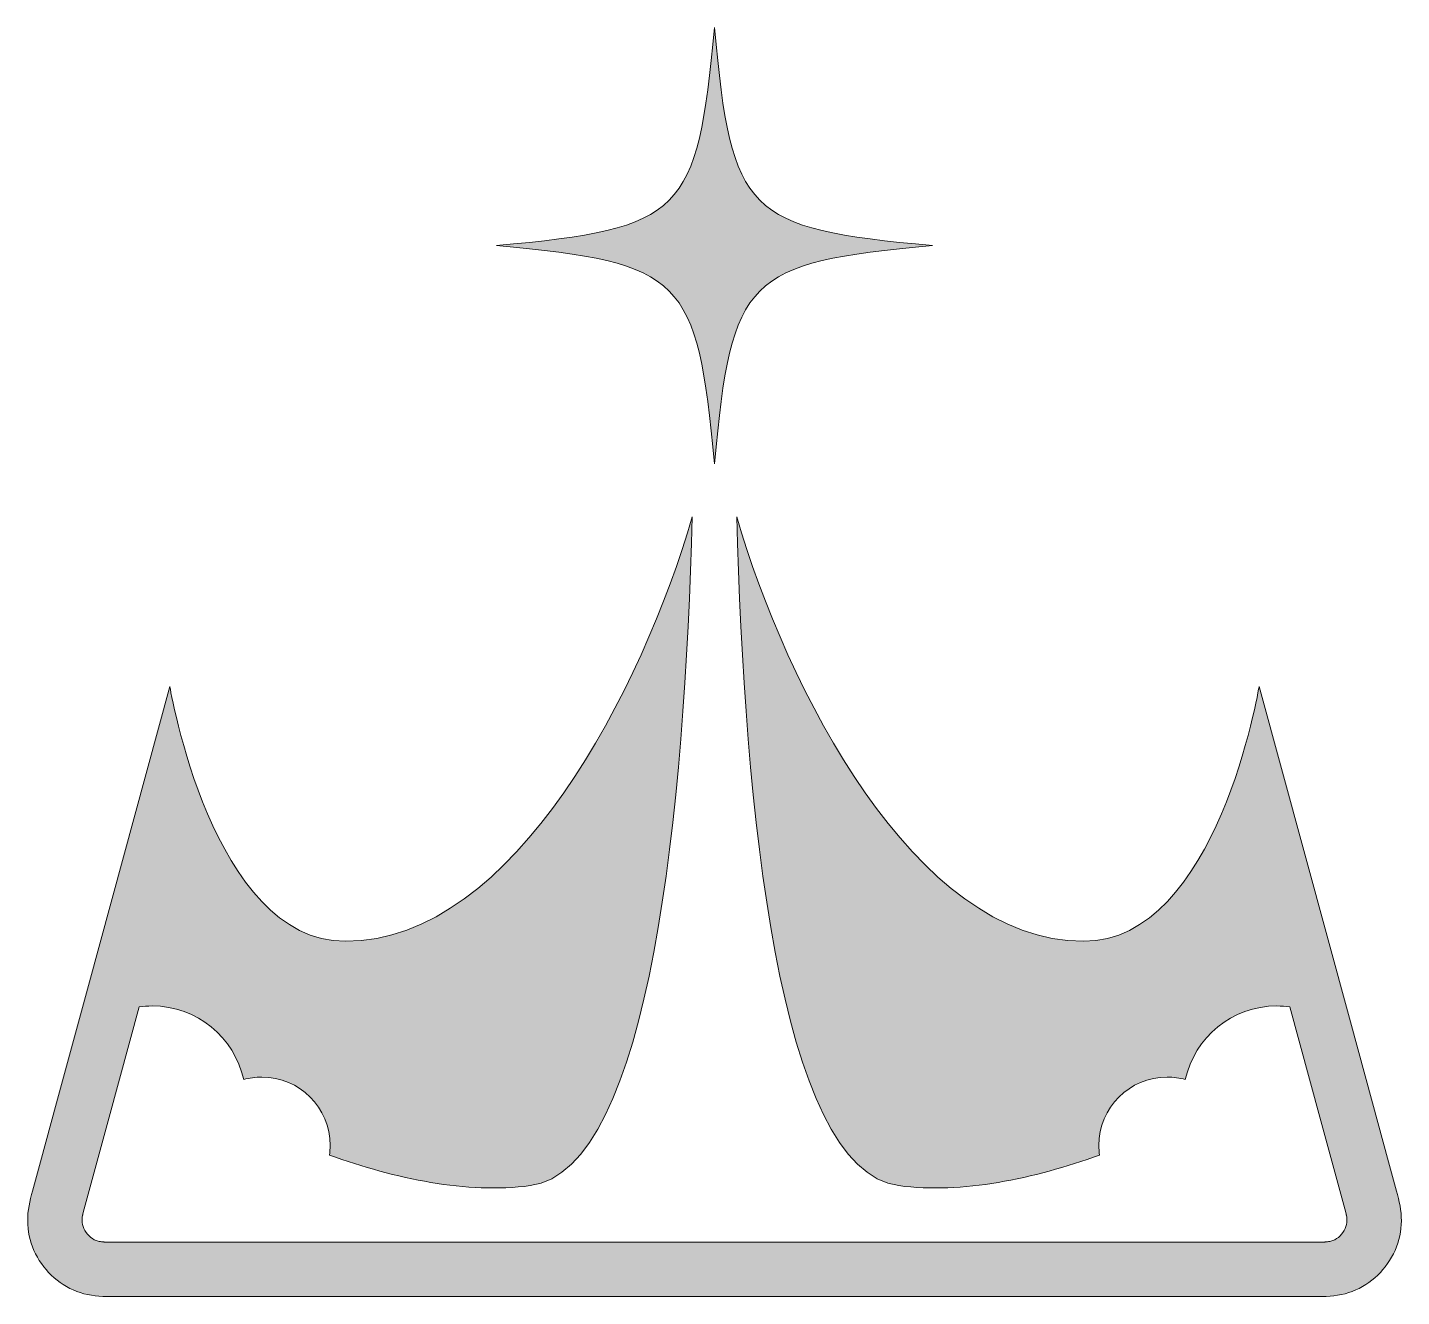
# Model space of a CAD drawing. Extents: x 106 to 396, y -319 to -52.
import ezdxf

# ---------------------------------------------------------------- set-up
doc = ezdxf.new("R2010")
doc.units = 0
doc.header["$MEASUREMENT"] = 0
doc.layers.add('logo', color=7, linetype='Continuous')

msp = doc.modelspace()

# ---------------------------------------------------------------- hatches: boundary and pattern name
at = {"layer": 'logo', "true_color": 0xe0236d}
h = msp.add_hatch(color=232, dxfattribs=at)
h.dxf.hatch_style = 2
edge = h.paths.add_edge_path()
edge.add_spline(control_points=[(251.14, -51.76), (254.77, -91.19), (257.71, -94.13), (297.15, -97.76), (257.71, -101.39), (254.77, -104.34), (251.14, -143.77), (247.51, -104.34), (244.57, -101.39), (205.13, -97.76), (244.57, -94.13), (247.51, -91.19), (251.14, -51.76)], knot_values=[0, 0, 0, 0, 1, 1, 1, 2, 2, 2, 3, 3, 3, 4, 4, 4, 4], degree=3, periodic=0)
edge.add_line((251.14, -51.76), (251.14, -51.76))
h = msp.add_hatch(color=232, dxfattribs=at)
h.dxf.hatch_style = 2
edge = h.paths.add_edge_path()
edge.add_spline(control_points=[(394.99, -297.15), (394.99, -297.15), (393.3, -290.96), (393.3, -290.96), (393.3, -290.96), (389.94, -278.58), (389.94, -278.58), (389.94, -278.58), (385.29, -261.5), (385.29, -261.5), (385.29, -261.5), (385.29, -261.5), (385.29, -261.5), (385.29, -261.5), (366.04, -190.72), (366.04, -190.72), (366.04, -190.72), (357.18, -244.49), (328.99, -244.49), (293.26, -244.49), (266.24, -190.78), (255.83, -154.93), (257.44, -215.01), (264.48, -292.73), (290.02, -296.02), (303.47, -297.75), (318.36, -294.61), (332.39, -289.56), (332.29, -288.9), (332.23, -288.22), (332.23, -287.52), (332.23, -279.56), (338.68, -273.11), (346.65, -273.11), (347.97, -273.11), (349.25, -273.3), (350.46, -273.63), (352.42, -264.76), (360.32, -258.12), (369.78, -258.12), (370.71, -258.12), (371.63, -258.21), (372.53, -258.33), (372.53, -258.33), (378.86, -281.6), (378.86, -281.6), (378.86, -281.6), (382.22, -293.97), (382.22, -293.97), (382.22, -293.97), (383.91, -300.16), (383.91, -300.16), (383.91, -300.16), (384.33, -301.71), (384.33, -301.71), (384.43, -302.04), (384.41, -302.07), (384.42, -302.15), (384.43, -302.23), (384.45, -302.31), (384.47, -302.39), (384.54, -302.55), (384.53, -302.7), (384.53, -302.85), (384.55, -303.01), (384.59, -303.16), (384.55, -303.31), (384.6, -304.49), (384, -305.73), (383.1, -306.61), (382.64, -307.04), (382.13, -307.41), (381.57, -307.6), (381.28, -307.67), (381.01, -307.8), (380.69, -307.82), (380.55, -307.88), (380.39, -307.89), (380.22, -307.88), (380.14, -307.88), (380.06, -307.89), (379.98, -307.9), (379.92, -307.9), (379.95, -307.92), (379.81, -307.92), (379.81, -307.92), (379.41, -307.92), (379.41, -307.92), (379.41, -307.92), (353.75, -307.92), (353.75, -307.92), (353.75, -307.92), (251.14, -307.92), (251.14, -307.92), (251.14, -307.92), (148.53, -307.92), (148.53, -307.92), (148.53, -307.92), (122.88, -307.92), (122.88, -307.92), (122.88, -307.92), (122.47, -307.92), (122.47, -307.92), (122.33, -307.92), (122.37, -307.9), (122.3, -307.9), (122.22, -307.89), (122.14, -307.88), (122.06, -307.88), (121.89, -307.89), (121.73, -307.88), (121.59, -307.82), (121.28, -307.8), (121, -307.67), (120.71, -307.6), (120.15, -307.41), (119.64, -307.04), (119.19, -306.61), (118.28, -305.73), (117.68, -304.49), (117.73, -303.31), (117.69, -303.16), (117.73, -303.01), (117.75, -302.85), (117.76, -302.7), (117.75, -302.55), (117.81, -302.39), (117.83, -302.31), (117.85, -302.23), (117.86, -302.15), (117.87, -302.07), (117.86, -302.04), (117.95, -301.71), (117.95, -301.71), (118.38, -300.16), (118.38, -300.16), (118.38, -300.16), (120.06, -293.97), (120.06, -293.97), (120.06, -293.97), (123.43, -281.6), (123.43, -281.6), (123.43, -281.6), (129.75, -258.33), (129.75, -258.33), (130.65, -258.21), (131.57, -258.12), (132.51, -258.12), (141.96, -258.12), (149.86, -264.76), (151.82, -273.63), (153.04, -273.3), (154.31, -273.11), (155.64, -273.11), (163.6, -273.11), (170.06, -279.56), (170.06, -287.52), (170.06, -288.22), (169.99, -288.9), (169.9, -289.57), (183.92, -294.61), (198.82, -297.75), (212.26, -296.02), (237.8, -292.73), (244.85, -215.01), (246.46, -154.93), (236.04, -190.78), (209.02, -244.49), (173.29, -244.49), (145.11, -244.49), (136.24, -190.72), (136.24, -190.72), (136.24, -190.72), (119.08, -253.83), (119.08, -253.83), (119.08, -253.83), (112.35, -278.58), (112.35, -278.58), (112.35, -278.58), (108.98, -290.96), (108.98, -290.96), (108.98, -290.96), (107.3, -297.15), (107.3, -297.15), (106.69, -299.19), (106.21, -301.3), (106.25, -303.44), (106.23, -307.74), (108.15, -311.94), (111.23, -314.89), (112.77, -316.36), (114.59, -317.57), (116.59, -318.32), (118.6, -319.09), (120.74, -319.39), (122.88, -319.4), (122.88, -319.4), (148.53, -319.4), (148.53, -319.4), (148.53, -319.4), (251.14, -319.4), (251.14, -319.4), (251.14, -319.4), (353.75, -319.4), (353.75, -319.4), (353.75, -319.4), (379.41, -319.4), (379.41, -319.4), (381.54, -319.39), (383.69, -319.09), (385.69, -318.32), (387.7, -317.57), (389.51, -316.36), (391.05, -314.89), (394.13, -311.94), (396.05, -307.74), (396.04, -303.44), (396.08, -301.3), (395.59, -299.19), (394.99, -297.15)], knot_values=[0, 0, 0, 0, 1, 1, 1, 2, 2, 2, 3, 3, 3, 4, 4, 4, 5, 5, 5, 6, 6, 6, 7, 7, 7, 8, 8, 8, 9, 9, 9, 10, 10, 10, 11, 11, 11, 12, 12, 12, 13, 13, 13, 14, 14, 14, 15, 15, 15, 16, 16, 16, 17, 17, 17, 18, 18, 18, 19, 19, 19, 20, 20, 20, 21, 21, 21, 22, 22, 22, 23, 23, 23, 24, 24, 24, 25, 25, 25, 26, 26, 26, 27, 27, 27, 28, 28, 28, 29, 29, 29, 30, 30, 30, 31, 31, 31, 32, 32, 32, 33, 33, 33, 34, 34, 34, 35, 35, 35, 36, 36, 36, 37, 37, 37, 38, 38, 38, 39, 39, 39, 40, 40, 40, 41, 41, 41, 42, 42, 42, 43, 43, 43, 44, 44, 44, 45, 45, 45, 46, 46, 46, 47, 47, 47, 48, 48, 48, 49, 49, 49, 50, 50, 50, 51, 51, 51, 52, 52, 52, 53, 53, 53, 54, 54, 54, 55, 55, 55, 56, 56, 56, 57, 57, 57, 58, 58, 58, 59, 59, 59, 60, 60, 60, 61, 61, 61, 62, 62, 62, 63, 63, 63, 64, 64, 64, 65, 65, 65, 66, 66, 66, 67, 67, 67, 68, 68, 68, 69, 69, 69, 70, 70, 70, 71, 71, 71, 72, 72, 72, 73, 73, 73, 73], degree=3, periodic=1)

# ---------------------------------------------------------------- linework, layer by layer
at = {"layer": 'logo', "lineweight": 0}
for points, knots in [([(251.14, -51.76), (254.77, -91.19), (257.71, -94.13), (297.15, -97.76), (257.71, -101.39), (254.77, -104.34), (251.14, -143.77), (247.51, -104.34), (244.57, -101.39), (205.13, -97.76), (244.57, -94.13), (247.51, -91.19), (251.14, -51.76)], [0, 0, 0, 0, 1, 1, 1, 2, 2, 2, 3, 3, 3, 4, 4, 4, 4]), ([(394.99, -297.15), (394.99, -297.15), (393.3, -290.96), (393.3, -290.96), (393.3, -290.96), (389.94, -278.58), (389.94, -278.58), (389.94, -278.58), (385.29, -261.5), (385.29, -261.5), (385.29, -261.5), (385.29, -261.5), (385.29, -261.5), (385.29, -261.5), (366.04, -190.72), (366.04, -190.72), (366.04, -190.72), (357.18, -244.49), (328.99, -244.49), (293.26, -244.49), (266.24, -190.78), (255.83, -154.93), (257.44, -215.01), (264.48, -292.73), (290.02, -296.02), (303.47, -297.75), (318.36, -294.61), (332.39, -289.56), (332.29, -288.9), (332.23, -288.22), (332.23, -287.52), (332.23, -279.56), (338.68, -273.11), (346.65, -273.11), (347.97, -273.11), (349.25, -273.3), (350.46, -273.63), (352.42, -264.76), (360.32, -258.12), (369.78, -258.12), (370.71, -258.12), (371.63, -258.21), (372.53, -258.33), (372.53, -258.33), (378.86, -281.6), (378.86, -281.6), (378.86, -281.6), (382.22, -293.97), (382.22, -293.97), (382.22, -293.97), (383.91, -300.16), (383.91, -300.16), (383.91, -300.16), (384.33, -301.71), (384.33, -301.71), (384.43, -302.04), (384.41, -302.07), (384.42, -302.15), (384.43, -302.23), (384.45, -302.31), (384.47, -302.39), (384.54, -302.55), (384.53, -302.7), (384.53, -302.85), (384.55, -303.01), (384.59, -303.16), (384.55, -303.31), (384.6, -304.49), (384, -305.73), (383.1, -306.61), (382.64, -307.04), (382.13, -307.41), (381.57, -307.6), (381.28, -307.67), (381.01, -307.8), (380.69, -307.82), (380.55, -307.88), (380.39, -307.89), (380.22, -307.88), (380.14, -307.88), (380.06, -307.89), (379.98, -307.9), (379.92, -307.9), (379.95, -307.92), (379.81, -307.92), (379.81, -307.92), (379.41, -307.92), (379.41, -307.92), (379.41, -307.92), (353.75, -307.92), (353.75, -307.92), (353.75, -307.92), (251.14, -307.92), (251.14, -307.92), (251.14, -307.92), (148.53, -307.92), (148.53, -307.92), (148.53, -307.92), (122.88, -307.92), (122.88, -307.92), (122.88, -307.92), (122.47, -307.92), (122.47, -307.92), (122.33, -307.92), (122.37, -307.9), (122.3, -307.9), (122.22, -307.89), (122.14, -307.88), (122.06, -307.88), (121.89, -307.89), (121.73, -307.88), (121.59, -307.82), (121.28, -307.8), (121, -307.67), (120.71, -307.6), (120.15, -307.41), (119.64, -307.04), (119.19, -306.61), (118.28, -305.73), (117.68, -304.49), (117.73, -303.31), (117.69, -303.16), (117.73, -303.01), (117.75, -302.85), (117.76, -302.7), (117.75, -302.55), (117.81, -302.39), (117.83, -302.31), (117.85, -302.23), (117.86, -302.15), (117.87, -302.07), (117.86, -302.04), (117.95, -301.71), (117.95, -301.71), (118.38, -300.16), (118.38, -300.16), (118.38, -300.16), (120.06, -293.97), (120.06, -293.97), (120.06, -293.97), (123.43, -281.6), (123.43, -281.6), (123.43, -281.6), (129.75, -258.33), (129.75, -258.33), (130.65, -258.21), (131.57, -258.12), (132.51, -258.12), (141.96, -258.12), (149.86, -264.76), (151.82, -273.63), (153.04, -273.3), (154.31, -273.11), (155.64, -273.11), (163.6, -273.11), (170.06, -279.56), (170.06, -287.52), (170.06, -288.22), (169.99, -288.9), (169.9, -289.57), (183.92, -294.61), (198.82, -297.75), (212.26, -296.02), (237.8, -292.73), (244.85, -215.01), (246.46, -154.93), (236.04, -190.78), (209.02, -244.49), (173.29, -244.49), (145.11, -244.49), (136.24, -190.72), (136.24, -190.72), (136.24, -190.72), (119.08, -253.83), (119.08, -253.83), (119.08, -253.83), (112.35, -278.58), (112.35, -278.58), (112.35, -278.58), (108.98, -290.96), (108.98, -290.96), (108.98, -290.96), (107.3, -297.15), (107.3, -297.15), (106.69, -299.19), (106.21, -301.3), (106.25, -303.44), (106.23, -307.74), (108.15, -311.94), (111.23, -314.89), (112.77, -316.36), (114.59, -317.57), (116.59, -318.32), (118.6, -319.09), (120.74, -319.39), (122.88, -319.4), (122.88, -319.4), (148.53, -319.4), (148.53, -319.4), (148.53, -319.4), (251.14, -319.4), (251.14, -319.4), (251.14, -319.4), (353.75, -319.4), (353.75, -319.4), (353.75, -319.4), (379.41, -319.4), (379.41, -319.4), (381.54, -319.39), (383.69, -319.09), (385.69, -318.32), (387.7, -317.57), (389.51, -316.36), (391.05, -314.89), (394.13, -311.94), (396.05, -307.74), (396.04, -303.44), (396.08, -301.3), (395.59, -299.19), (394.99, -297.15)], [0, 0, 0, 0, 1, 1, 1, 2, 2, 2, 3, 3, 3, 4, 4, 4, 5, 5, 5, 6, 6, 6, 7, 7, 7, 8, 8, 8, 9, 9, 9, 10, 10, 10, 11, 11, 11, 12, 12, 12, 13, 13, 13, 14, 14, 14, 15, 15, 15, 16, 16, 16, 17, 17, 17, 18, 18, 18, 19, 19, 19, 20, 20, 20, 21, 21, 21, 22, 22, 22, 23, 23, 23, 24, 24, 24, 25, 25, 25, 26, 26, 26, 27, 27, 27, 28, 28, 28, 29, 29, 29, 30, 30, 30, 31, 31, 31, 32, 32, 32, 33, 33, 33, 34, 34, 34, 35, 35, 35, 36, 36, 36, 37, 37, 37, 38, 38, 38, 39, 39, 39, 40, 40, 40, 41, 41, 41, 42, 42, 42, 43, 43, 43, 44, 44, 44, 45, 45, 45, 46, 46, 46, 47, 47, 47, 48, 48, 48, 49, 49, 49, 50, 50, 50, 51, 51, 51, 52, 52, 52, 53, 53, 53, 54, 54, 54, 55, 55, 55, 56, 56, 56, 57, 57, 57, 58, 58, 58, 59, 59, 59, 60, 60, 60, 61, 61, 61, 62, 62, 62, 63, 63, 63, 64, 64, 64, 65, 65, 65, 66, 66, 66, 67, 67, 67, 68, 68, 68, 69, 69, 69, 70, 70, 70, 71, 71, 71, 72, 72, 72, 73, 73, 73, 73])]:
    msp.add_open_spline(points, degree=3, knots=knots, dxfattribs=at)

doc.saveas('drawing.dxf')
